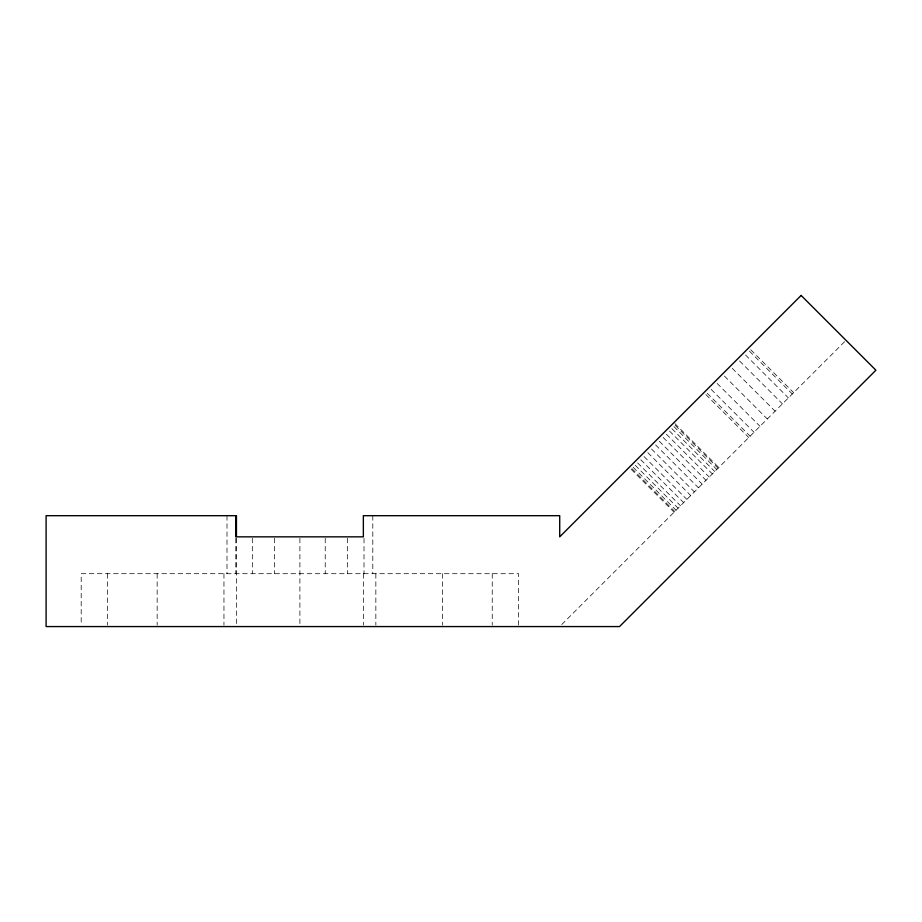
<?xml version="1.0" encoding="UTF-8"?>
<svg xmlns="http://www.w3.org/2000/svg" width="922" height="922" viewBox="0 0 922 922"><rect width="100%" height="100%" fill="white"/><g stroke="black" fill="none" stroke-linecap="round" stroke-linejoin="round"><path stroke-width="0.69" stroke-dasharray="4.61 3.46" d="M561.74 624.54L844.978 341.313M750.773 349.761L793.646 392.634M749.425 351.121L792.286 393.994M745.529 355.016L788.391 397.889M739.559 360.986L782.432 403.859M732.229 368.304L775.102 411.177M724.438 376.095L767.311 418.968M717.12 383.414L759.993 426.287M711.15 389.384L754.023 432.257M707.255 393.279L750.128 436.152M705.906 394.628L748.779 437.501M674.916 423.624L718.791 467.489M675.204 425.33L718.077 468.203M673.936 426.609L716.797 469.482M671.884 428.649L714.757 471.522M669.487 431.047L712.36 473.92M666.352 434.181L709.225 477.054M663.125 437.42L705.998 480.293M659.288 441.258L702.149 484.131M655.6 444.934L698.473 487.807M651.52 449.014L694.393 491.887M647.843 452.69L690.716 495.563M644.005 456.54L686.878 499.413M640.767 459.767L683.64 502.64M637.632 462.902L680.505 505.775M635.235 465.299L678.108 508.172M633.195 467.339L676.068 510.212M631.916 468.618L674.789 511.491M631.201 469.333L674.074 512.206M518.602 625.139L518.602 573.703L81.194 573.703L81.194 625.139M492.233 573.703L492.233 625.139M442.652 573.703L442.652 625.139M375.853 573.703L375.853 625.139M372.799 515.686L372.799 573.703M364.017 538.333L364.017 573.703M363.349 573.703L363.349 625.139M347.49 538.264L347.49 573.703M325.224 538.264L325.224 573.703M299.904 538.264L299.904 625.139M274.583 538.264L274.583 573.703M252.317 538.264L252.317 573.703M236.447 538.264L236.447 625.139M235.79 538.333L235.79 573.703M226.996 515.686L226.996 573.703M223.954 573.703L223.954 625.139M157.155 573.703L157.155 625.139M107.574 573.703L107.574 625.139"/><path stroke-width="1.38" d="M235.79 515.686L235.79 536.915M801.126 295.432L559.712 536.846L559.712 515.686L363.349 515.686L363.349 536.846L236.447 536.846L236.447 515.686L46.1 515.686L46.1 626.568L619.526 626.568L875.9 370.206L801.126 295.432"/></g></svg>
